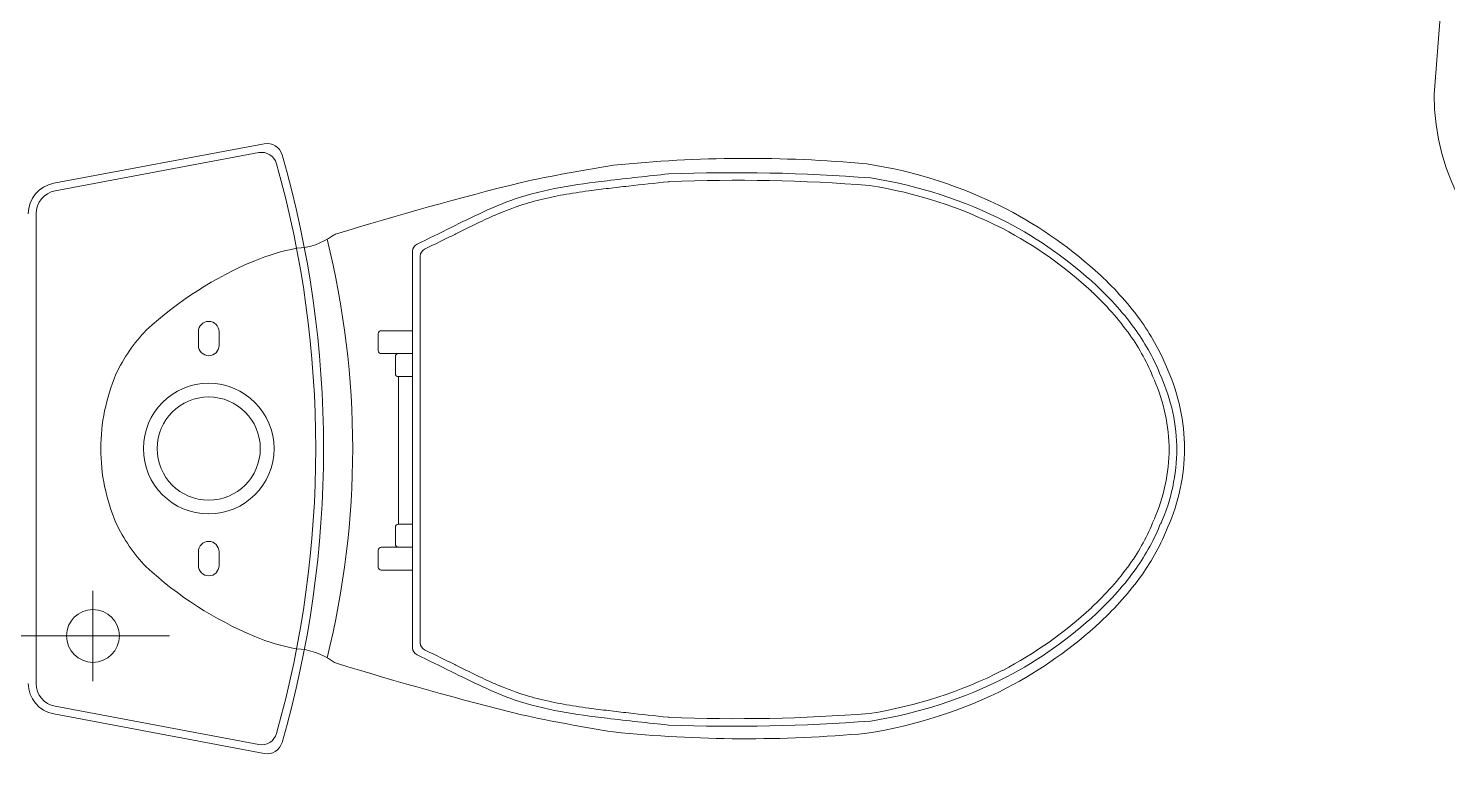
# Model space of a CAD drawing. Header units: millimetres. Extents: x -100356 to 314685, y 446 to 1273965.
# Drawn here: x 46566 to 47474, y 531512 to 531994 of the extents above; entities that cross this region are included whole.
import ezdxf

# ---------------------------------------------------------------- set-up
doc = ezdxf.new("R2010")
doc.units = ezdxf.units.MM
for name, color, linetype, lineweight in [('2nd LEVEL$0$2nd LEVEL$0$17 vatdung', 6, 'Continuous', 9), ('2nd LEVEL$0$2nd LEVEL$0$A-HAT WALL', 8, 'Continuous', 9), ('2nd LEVEL$0$2nd LEVEL$0$SAN2', 6, 'Continuous', 9), ('@ color hatch', 7, 'Continuous', 13)]:
    doc.layers.add(name, color=color, linetype=linetype, lineweight=lineweight)

# ---------------------------------------------------------------- blocks, each defined once
blk = doc.blocks.new('2nd LEVEL$0$2nd LEVEL$0$kt02')
at = {"layer": '2nd LEVEL$0$2nd LEVEL$0$17 vatdung'}
for p, q in [((109.7499958037952, 102.7182114173338, 1.666572295379483e-08), (-102.7182797432761, -109.7499318555274, 1.666581249634464e-08)), ((238.1588064632815, 29.60258938831976, 4.94295641877623e-07), (128.7206965844671, 104.4813461611266, 5.744909200124711e-08)), ((244.710051528411, 31.14479262571695, 5.061674875186169e-07), (131.5284054811345, 108.584917961467, 5.437778062545012e-08)), ((123.6462268198666, -30.30488755866827, 3.648770897420473e-07), (129.8689879024023, -24.08213035016524, 3.648770871195249e-07)), ((139.2031266206468, -24.08213325565157, 3.869997843670362e-07), (139.2031266206468, -24.08213325565157, 3.869997843670362e-07)), ((132.9803626325156, -39.63902918239182, 4.091224881708536e-07), (139.2031237150659, -33.4162719738888, 4.091224855483312e-07)), ((123.646223914242, -39.63902627694188, 3.869997909233423e-07), (123.646223914242, -39.63902627694188, 3.869997909233423e-07)), ((-115.7957794938266, -53.72297909625922, -1.471176327306339e-07), (-20.92074564722134, -148.5980720082807, 3.026062364885386e-07)), ((263.2451555846346, -84.59157748978032, 8.24402344145567e-07), (173.0660448702693, -174.7706320622674, 8.244023821506207e-07)), ((264.4381194742018, -90.31358352469397, 8.407914127496236e-07), (176.5235294611484, -178.2281188056513, 8.407914498003897e-07)), ((-75.92807551880833, -134.4559226315541, 1.387161535748149e-07), (-35.06286077859113, -93.59073333238484, 1.387161363526157e-07)), ((202.6874467000598, -114.0318873549841, 7.506515586848991e-07), (210.2939175356732, -106.4254212548476, 7.506515554792385e-07)), ((213.0599060694076, -106.4254221158844, 7.572071819564254e-07), (220.8392463990167, -114.2047672885965, 7.940825841687578e-07)), ((202.6874458391103, -116.7978758887257, 7.572071863278201e-07), (210.4667861687049, -124.5772210614305, 7.940825885400984e-07)), ((220.8392463990167, -114.2047672885965, 7.940825841687578e-07), (227.2355928923062, -120.601117764003, 8.244023593214158e-07)), ((30.30481058146688, -123.6462456864465, 3.648771290798295e-07), (24.08204949893116, -129.8690028949495, 3.648771317023519e-07)), ((39.63894929975504, -123.6462485918964, 3.869998263273408e-07), (39.63894929975504, -123.6462485918964, 3.869998263273408e-07)), ((200.0943267993571, -132.1836863005301, 7.875269652685992e-07), (207.7007976349269, -124.57722020043, 7.875269620629115e-07)), ((210.4667861687049, -124.5772210614305, 7.940825885400984e-07), (216.8631326619943, -130.973571536837, 8.244023636927835e-07)), ((210.4667861687049, -124.5772210614305, 7.940825885400984e-07), (216.8631326619943, -130.973571536837, 8.244023636927835e-07)), ((-108.5849998457707, -131.5283378804888, 5.437788181872805e-08), (-31.1449449724023, -244.7100321388571, 5.06167603774824e-07)), ((-104.4814262974978, -128.7206315385847, 5.744919028184301e-08), (-29.60273765645979, -238.1587880338484, 4.9429575472293e-07)), ((39.63894639413047, -132.98038731017, 4.091225275086087e-07), (33.41618531159475, -139.2031445186731, 4.091225301311311e-07)), ((133.3005855829833, -201.7433736065868, 7.940826210610136e-07), (200.0943259383639, -134.9496748343008, 7.94082592911466e-07)), ((200.0943259383639, -134.9496748343008, 7.94082592911466e-07), (206.4906724316534, -141.3460253097073, 8.244023680641511e-07)), ((24.08204659335024, -139.2031416131867, 3.869998328836469e-07), (24.08204659335024, -139.2031416131867, 3.869998328836469e-07)), ((83.76693016613717, -264.0696911723644, 8.24402419784796e-07), (173.1215574427624, -174.715119524335, 8.244023821272291e-07)), ((89.48893545832834, -265.2626586242332, 8.407914864801418e-07), (176.5790420336416, -178.1726062677189, 8.407914497769167e-07)), ((112.3827942943753, -204.3364835406173, 7.506515967428348e-07), (104.7763234587765, -211.942949640732, 7.506515999485225e-07)), ((115.1487828281533, -204.3364844016105, 7.572072232200488e-07), (122.9281231577625, -212.1158295743226, 7.940826254323541e-07)), ((122.928126213621, -209.3498388456865, 7.875269977894873e-07), (130.5345970492053, -201.7433727455864, 7.875269945837996e-07)), ((133.3005855829833, -201.7433736065868, 7.940826210610136e-07), (139.6969320762728, -208.1397240819933, 8.244023962136716e-07)), ((104.7763225977833, -214.7089381745027, 7.572072275914164e-07), (112.5556629273924, -222.4882833472147, 7.940826298037218e-07)), ((122.9281231577625, -212.1158295743226, 7.940826254323541e-07), (129.3244696510519, -218.5121800497291, 8.244024005850392e-07)), ((122.9281253526278, -212.1158273794572, 7.940826254323541e-07), (129.3244718459173, -218.5121778548637, 8.244024005850392e-07)), ((112.5556629273924, -222.4882833472147, 7.940826298037218e-07), (118.9520094206819, -228.8846338226213, 8.244024049564069e-07))]:
    blk.add_line(p, q, dxfattribs=at)
at = {"layer": '2nd LEVEL$0$2nd LEVEL$0$17 vatdung', "extrusion": (8.122719349977272e-09, 1.47776375376491e-08, 1), "elevation": 0.0001982814837516334}
blk.add_lwpolyline([(1149.58542133594, -829.9053760093988), (1327.760115994706, -622.6758994356672), (1004.012795483823, -298.2423670959136), (796.4065262322385, -475.977886185104)], dxfattribs=at)
at = {"layer": '2nd LEVEL$0$2nd LEVEL$0$17 vatdung'}
for centre, radius in [((81.64258660699124, -81.64263743441552, 3.86999808625328e-07), 41.80147430025218), ((81.64258660699124, -81.64263743441552, 3.86999808625328e-07), 33.00116392125173), ((-55.49546814869973, -114.0233279819586, 1.387161449637017e-07), 16.90539723547833)]:
    blk.add_circle(centre, radius, dxfattribs=at)
for centre, radius, start, end in [((120.2975698945083, 92.1706307601271, 6.6663026128611e-08), 19.8887026299745, 55.61963743993962, 134.9999821649347), ((120.2975698945083, 92.1706307601271, 6.6663026128611e-08), 14.91652697248088, 55.61963743993962, 134.9999821649347), ((232.5433886700484, 21.39544578756613, 5.004382646295964e-07), 9.944351314987248, 330.6783638780835, 55.61963743993962), ((239.0946337350033, 22.93764902513067, 5.123101102698043e-07), 9.944351314987248, 331.0680383369291, 55.61963743993962), ((-346.789290034867, 346.7895059320726, -1.64384048147379e-06), 679.3769449001643, 298.9319259937074, 331.0680383369291), ((-346.789290034867, 346.7895059320726, -1.64384048147379e-06), 674.4047692426706, 299.3216004517615, 330.6783638780835), ((109.0192217553122, -105.3946983199785, 5.08179144570681e-07), 105.6037245480055, 91.1798330192637, 109.8030853328257), ((97.03981916417251, -237.2193543737594, 7.922226806486891e-07), 237.6083802330133, 67.63638409253076, 87.63500423292153), ((119.6645049848885, -120.1599521961107, 5.68404273284986e-07), 123.2043453060065, 112.1352171889293, 134.8370847688635), ((137.2202613940754, -139.5583145440542, 6.559886659099768e-07), 132.0046556850187, 55.51940576895278, 67.63638409253076), ((134.5360558087414, -28.74920116202702, 3.869997863339416e-07), 6.600232784250346, 44.99998216522945, 134.9999821649347), ((134.5360558087414, -28.74920116202702, 3.869997863339416e-07), 6.600232784250346, 314.9999821649347, 44.99998216522945), ((120.1598776977626, -119.6645797916353, 5.684042730762229e-07), 123.2043453060065, 135.1628795614513, 157.8647471410432), ((128.3132947261911, -34.97195837053005, 3.869997889564369e-07), 6.600232784250346, 134.9999821649347, 224.9999821652295), ((241.0379560839356, 1.167425556872331, 5.685132408200138e-07), 43.17850358574933, 227.6522388699518, 260.451887342657), ((128.3132947261911, -34.97195837053005, 3.869997889564369e-07), 6.600232784250346, 224.9999821652295, 314.9999821649347), ((-245.9436892737867, 245.9438423885294, -1.165815105047226e-06), 555.4105204038411, 314.9999821649347, 328.9482289275292), ((232.4159310412069, -50.09130818999256, 6.695659078918804e-07), 8.80031037900046, 62.09365281883295, 80.45188734265703), ((-834.350459188543, -2064.322813389219, 2.915141387776658e-06), 2288.080698541165, 59.01629207126009, 62.09365281883295), ((105.3946304489509, -109.0192873698252, 5.081791460982406e-07), 105.6037245480055, 160.1968789965781, 178.820131310605), ((266.7026401755284, -88.04906423316424, 8.407914117952817e-07), 4.889623122269823, 69.87841378195643, 134.9999821649347), ((267.9539775045414, -93.82944374387444, 8.574571804750863e-07), 4.972175657493624, 70.9574662633518, 134.9999821649347), ((-92.1707056525629, -120.2975125127414, 6.666311567116081e-08), 19.8887026299745, 134.9999821649347, 214.3803268897661), ((237.219293960603, -97.03996684742742, 7.922226215715156e-07), 237.6083802330133, 182.3649600966629, 202.3635802375639), ((211.6769113720657, -107.8084159522332, 7.572071825392654e-07), 1.955849248907929, 44.99998216522945, 134.9999821649347), ((-228.5960429332044, -990.3427699080275, 1.80540540683469e-06), 1056.037245480099, 53.94067125673803, 57.19532149742356), ((-92.1707056525629, -120.2975125127414, 6.666311567116081e-08), 14.91652697248088, 134.9999821649347, 214.3803268897661), ((204.0704405364522, -115.4148820523696, 7.572071857449259e-07), 1.955849248907929, 134.9999821649347, 224.9999821652295), ((34.97187848780595, -128.3133164983083, 3.869998282942191e-07), 6.600232784250346, 44.99998216522945, 134.9999821649347), ((34.97187848780595, -128.3133164983083, 3.869998282942191e-07), 6.600232784250346, 314.9999821649347, 44.99998216522945), ((209.0837914713193, -125.9602148978156, 7.940825891229655e-07), 1.955849248907929, 44.99998216522945, 134.9999821649347), ((28.74911740525567, -134.5360737068113, 3.869998309167415e-07), 6.600232784250346, 134.9999821649347, 224.9999821652295), ((201.4773206357349, -133.5666809979157, 7.94082592328626e-07), 1.955849248907929, 134.9999821649347, 224.9999821652295), ((28.74911740525567, -134.5360737068113, 3.869998309167415e-07), 6.600232784250346, 224.9999821652295, 314.9999821649347), ((-137.3679068614874, -788.0432809447739, 1.435935498011293e-06), 840.021668818196, 39.77472090795604, 50.84742405523501), ((-245.9436892737867, 245.9438423885294, -1.165815105047226e-06), 555.4105204038411, 301.0517354023352, 314.9999821649347), ((-324.1231214108557, -965.4370025904136, 1.45233848189514e-06), 1083.495161195683, 40.50015284018271, 47.28151976884474), ((-349.8531790502893, -989.1946734122248, 1.449659899610724e-06), 1123.369253194102, 40.55279762907868, 47.15596343427858), ((139.5582291161845, -137.2203482774712, 6.559886649246268e-07), 132.0046556850187, 202.3635802375639, 214.4805585609882), ((113.7657881307678, -205.7194782380029, 7.572072238028887e-07), 1.955849248907929, 44.99998216522945, 134.9999821649347), ((131.9175908855832, -203.126367442972, 7.940826216438536e-07), 1.955849248907929, 44.99998216522945, 134.9999821649347), ((-1.167575617451803, -241.0379553571038, 5.685133428950462e-07), 43.17850358574933, 9.548076987548217, 42.34772546002063), ((106.1593172951689, -213.3259443381176, 7.572072270085493e-07), 1.955849248907929, 134.9999821649347, 224.9999821652295), ((124.3111200500134, -210.7328335430648, 7.940826248495141e-07), 1.955849248907929, 134.9999821649347, 224.9999821652295), ((50.09116349712713, -232.4159622259976, 6.695659847307249e-07), 8.80031037900046, 189.5480769875482, 207.9063115111994), ((-22.93779787588574, -239.0946194549033, 5.123102207006203e-07), 9.944351314987248, 214.3803268897661, 298.9319259937074), ((-21.39559055976861, -232.5433753500547, 5.004383716495395e-07), 9.944351314987248, 214.3803268897661, 299.3216004517615), ((2064.323332822169, 834.3491740233876, 2.915140166161645e-06), 2288.080698541165, 207.9063115111994, 210.9836722581437), ((266.6169609873323, -427.0966794267879, 1.443051872198627e-06), 299.2105528860153, 18.0012513711345, 36.14287344406392), ((269.9951040349697, -429.459365053066, 1.456658121349051e-06), 284.4635437529644, 18.0012513711345, 36.14287344406392), ((269.9951040349697, -429.459365053066, 1.456658121349051e-06), 289.3531668752342, 18.0012513711345, 36.14287344406392), ((87.22441475701635, -267.527177915741, 8.407914874345107e-07), 4.889623122269823, 134.9999821649347, 200.1215505480874), ((93.00479348868248, -268.7785188434063, 8.574572542056045e-07), 4.972175657493624, 134.9999821649347, 199.0424980665785), ((282.2454294305498, -418.1623399250384, 1.458917501378229e-06), 281.609932128015, 2.309672058920033, 17.25510633062675), ((990.3429122225934, 228.5954263853782, 1.805404893125579e-06), 1056.037245480099, 212.8046428324573, 216.0592930742122), ((285.364094579505, -420.673361496607, 1.472260335073976e-06), 267.1551443413471, 2.309672058920033, 17.25510633062675), ((285.364094579505, -420.673361496607, 1.472260335073976e-06), 272.0447674636169, 2.309672058920033, 17.25510633062675), ((788.043242668733, 137.3675649664583, 1.435935409352721e-06), 840.0216667117564, 219.1525534714336, 230.2252566331388), ((361.3528822895023, -414.161773223037, 1.636927103096017e-06), 202.4071387170102, 350.7666999337679, 2.080595636455745), ((988.3701965493383, 349.0283271116568, 1.449659812076658e-06), 1123.369266156994, 222.8440174516285, 229.4471832195009), ((964.6125154913316, 323.2982779698577, 1.452338401354911e-06), 1083.49517342631, 222.7184612768281, 229.4998281666793), ((363.1581343093858, -416.7392158035, 1.647314461175408e-06), 189.2673469890658, 350.7666999337679, 2.080595636455745), ((363.1581343093858, -416.7392158035, 1.647314461175408e-06), 194.1569701113357, 350.7666999337679, 2.080595636455745), ((414.6414452283498, -423.6918947823942, 1.785812663590715e-06), 137.342148754212, 336.7690547947525, 350.2221867744226), ((414.6414452283498, -423.6918947823942, 1.785812663590715e-06), 142.2317718764819, 336.7690547947525, 350.2221867744226), ((413.7053967712127, -421.2318357430486, 1.777763599782587e-06), 149.6052764430073, 336.7690547947525, 350.2221867744226), ((436.703832027546, -438.3530443644631, 1.87285054769064e-06), 111.3795496367857, 314.9999821649347, 339.0254616407643), ((436.703832027546, -438.3530443644631, 1.87285054769064e-06), 116.2691727590555, 314.9999821649347, 339.0254616407643), ((436.140267485287, -436.1405125958408, 1.866270962778879e-06), 123.2043453060065, 314.9999821649347, 339.0254616407643), ((427.0965398546541, -266.6172004675973, 1.443051804566177e-06), 299.2105528860153, 233.8570908864207, 251.9987129585896), ((428.6347399400838, -270.8198279106145, 1.456658054491968e-06), 289.3531668752342, 233.8570908864207, 251.9987129585896), ((428.6424935631076, -270.8011428631507, 1.456632146065305e-06), 284.4837103308947, 233.8776855062328, 251.9983907795493), ((437.5283154653007, -437.5285614400054, 1.87285054734318e-06), 111.3795496367857, 290.9745026889603, 314.9999821649347), ((436.140267485287, -436.1405125958408, 1.866270962778879e-06), 118.2321696485128, 290.9745026889603, 314.9999821649347), ((436.140267485287, -436.1405125958408, 1.866270962778879e-06), 123.2043453060065, 290.9745026889603, 314.9999821649347), ((419.848726815515, -286.1888129853251, 1.472260278396819e-06), 267.1551443413471, 252.7448579988847, 267.6902922708088), ((422.8671796183917, -415.4661655133532, 1.78581266012406e-06), 137.342148754212, 279.7777775551456, 293.2309095353986), ((418.1621906232467, -282.2456633486509, 1.458917444097525e-06), 281.609932128015, 252.7448579988847, 267.6902922708088), ((419.848726815515, -286.1888129853251, 1.472260278396819e-06), 272.0447674636169, 252.7448579988847, 267.6902922708088), ((415.9145326908038, -363.982850265762, 1.647314438940996e-06), 189.2673469890658, 267.9193686933028, 279.2332643962625), ((421.2316045995103, -413.7056326002712, 1.777763596610754e-06), 149.6052764430073, 279.7777775551456, 293.2309095353986), ((422.8671796183917, -415.4661655133532, 1.78581266012406e-06), 142.2317718764819, 279.7777775551456, 293.2309095353986), ((414.1615746721072, -361.3531137169921, 1.636927080840355e-06), 202.4071387170102, 267.9193686933028, 279.2332643962625), ((415.9145326908038, -363.982850265762, 1.647314438940996e-06), 194.1569701113357, 267.9193686933028, 279.2332643962625)]:
    blk.add_arc(centre, radius, start, end, dxfattribs=at)
at = {"layer": '2nd LEVEL$0$2nd LEVEL$0$17 vatdung', "extrusion": (-8.12271934997729e-09, -1.477763753764912e-08, -0.9999999999999998)}
blk.add_ellipse((972.9959737845202, -652.94163109683, 0.0002000270452855142), major_axis=(176.5894475514125, -176.9637449125825, 1.180719556995485e-06), ratio=0.7499999999999791, start_param=0, end_param=3.141592653589793, dxfattribs=at)
at = {"layer": '2nd LEVEL$0$2nd LEVEL$0$17 vatdung'}
for points in [[(268.3847364147368, -83.45788066911337, 8.338966225321582e-07), (291.3610718778655, -91.33666480930697, 9.070258546074598e-07), (333.2296971342294, -107.3539267425076, 1.044220284736157e-06), (383.0729239239299, -140.7169129875838, 1.241426040232983e-06), (414.0435702546674, -165.5319782375955, 1.373642894998537e-06)], [(82.63323014568596, -269.2092712967496, 8.338967008151871e-07), (90.5119999817689, -292.1856116648414, 9.070259392532105e-07), (106.5292358492734, -334.0542468928688, 1.044220380276703e-06), (139.8921910639037, -383.8974944530637, 1.241426142718955e-06), (164.7072370328387, -414.8681562326383, 1.373643000078707e-06)]]:
    blk.add_spline(points, degree=3, dxfattribs=at)
for points, knots in [([(269.5762491267524, -89.1293623028323, 8.50162504566573e-07), (274.2651795100537, -90.7477850462019, 8.65111462696399e-07), (278.9596627991123, -92.36562957341084, 8.8007221125605e-07), (286.0196418133564, -94.77621104494028, 9.025182372024996e-07), (288.3758458950615, -95.57678673120972, 9.100000711058441e-07), (293.0900599724409, -97.1688873457897, 9.249465680085658e-07), (295.4436280870432, -97.96020684924588, 9.324002165032592e-07), (302.4789183390822, -100.3477905501277, 9.54733221330173e-07), (307.1351920274756, -101.9578580253001, 9.695849776574297e-07), (315.1973996514571, -104.9491197392781, 9.95782631230764e-07), (318.634330760673, -106.2919619568202, 1.007111096799375e-06), (324.9590589116997, -108.9606025451285, 1.028426138838359e-06), (327.8609294486814, -110.2666618868898, 1.038399287481767e-06), (335.2621693967958, -113.8771399838952, 1.064497988169637e-06), (339.7158125834831, -116.3340417163927, 1.080876562946858e-06), (348.4778679335141, -121.6198301436816, 1.114171139029654e-06), (352.7840464325855, -124.4475493386853, 1.131079079289368e-06), (361.482077259483, -130.4976254026624, 1.166033339038001e-06), (365.8688897476532, -133.7320207915036, 1.184096246007902e-06), (373.6065620328445, -139.6203013455233, 1.216390906383011e-06), (376.9712644530227, -142.2435550503433, 1.230582868780137e-06), (383.6823961086338, -147.5220875070954, 1.258999386700451e-06), (387.0217745363625, -150.1727592656389, 1.273196312250133e-06), (397.0090323725308, -158.1494156382978, 1.315772308274296e-06), (403.6260345261253, -163.5000688217551, 1.344136663691017e-06), (410.4714612528915, -169.0376999246146, 1.373485558153786e-06), (410.6939228047122, -169.2176633830095, 1.374439339466639e-06), (410.916392877305, -169.3976337343265, 1.375393157311279e-06)], [2.996357804359107, 2.996357804359107, 2.996357804359107, 2.996357804359107, 17.97034384960299, 17.97034384960299, 25.44540177005176, 25.44540177005176, 32.92045969050054, 32.92045969050054, 47.87057553139808, 47.87057553139808, 59.21963872962274, 59.21963872962274, 69.11974788384038, 69.11974788384038, 84.9607785204796, 84.9607785204796, 100.8018091571188, 100.8018091571188, 117.3611750300181, 117.3611750300181, 130.236277339094, 130.236277339094, 143.1113796481698, 143.1113796481698, 168.8615842663215, 168.8615842663215, 169.7264916158527, 169.7264916158527, 169.7264916158527, 169.7264916158527]), ([(88.30471103765012, -270.4007875395619, 8.501625809615723e-07), (89.92313086190552, -275.0897189304087, 8.651115403854478e-07), (91.54097246653691, -279.784203226649, 8.800722902416961e-07), (93.95154954283498, -286.844183741603, 9.025183181475972e-07), (94.75212376218406, -289.200388321733, 9.100001527065588e-07), (96.34422144187556, -293.9146033903162, 9.249466509250682e-07), (97.13553948007757, -296.2681719975662, 9.324003000781434e-07), (99.52311880102206, -303.3034637360688, 9.54733306863777e-07), (101.1331833773875, -307.95973842682, 9.695850644748103e-07), (104.1244400721916, -316.0219479129955, 9.957827201852697e-07), (105.4672801500419, -319.458879858219, 1.007111186636394e-06), (108.135916800893, -325.7836096705723, 1.028426230216219e-06), (109.4419743360486, -328.6854810206714, 1.038399379532157e-06), (113.0524478252919, -336.0867232165619, 1.064498081817627e-06), (115.5093467851402, -340.5403679327937, 1.080876657436324e-06), (120.7951297574764, -349.3024265736021, 1.11417123498423e-06), (123.6228462716099, -353.6086068330987, 1.131079175866953e-06), (129.6729169205792, -362.3066414264831, 1.166033436731528e-06), (132.9073095783242, -366.6934559283109, 1.184096344187125e-06), (138.7955853152234, -374.4311318792679, 1.216391005341667e-06), (141.4188369252806, -377.7958359326149, 1.230582968051233e-06), (146.6973652040033, -384.5069708743758, 1.258999486575339e-06), (149.3480348836019, -387.8463509522844, 1.273196412415262e-06), (157.3246850385476, -397.8336137544393, 1.315772409286756e-06), (162.6753341025324, -404.4506192391345, 1.344136765237203e-06), (168.2129609436961, -411.2960494134095, 1.373485660251098e-06), (168.3929242635932, -411.5185110772509, 1.374439441581841e-06), (168.5728944764414, -411.7409812618789, 1.375393259444424e-06)], [2.996357804369778, 2.996357804369778, 2.996357804369778, 2.996357804369778, 17.97034384960299, 17.97034384960299, 25.44540177005176, 25.44540177005176, 32.92045969050054, 32.92045969050054, 47.87057553139808, 47.87057553139808, 59.21963872962274, 59.21963872962274, 69.11974788384038, 69.11974788384038, 84.9607785204796, 84.9607785204796, 100.8018091571188, 100.8018091571188, 117.3611750300181, 117.3611750300181, 130.236277339094, 130.236277339094, 143.1113796481698, 143.1113796481698, 168.8615842663215, 168.8615842663215, 169.7264916158527, 169.7264916158527, 169.7264916158527, 169.7264916158527])]:
    blk.add_open_spline(points, degree=3, knots=knots, dxfattribs=at)
blk = doc.blocks.new('2nd LEVEL$0$2nd LEVEL$0$A$C5C873720')
at = {"layer": '2nd LEVEL$0$2nd LEVEL$0$A-HAT WALL'}
blk.add_blockref('2nd LEVEL$0$2nd LEVEL$0$kt02', (0, 0), dxfattribs=at)

msp = doc.modelspace()

# ---------------------------------------------------------------- hatches: boundary and pattern name
at = {"layer": '@ color hatch', "ltscale": 0.5}
h = msp.add_hatch(dxfattribs=at)
h.set_pattern_fill('CROSS', color=139, scale=300)
h.set_pattern_definition([(0, (403133.1360193419, 611737.2349719522), (75, 75), [37.5, -112.5]), (90, (403151.8860193419, 611718.4849719522), (-74.99999999999999, 75), [37.5, -112.5])])
edge = h.paths.add_edge_path()
edge.add_line((89436.41709658997, 521620.8453593897), (87938.48235613159, 521231.1742295966))
edge.add_arc((86679.68343367339, 526070.1230072558), 4999.999999999264, 219.0014867065798, 284.5816716310036, ccw=False)
edge.add_line((82794.0352754882, 522923.4202264415), (81729.2710505087, 522923.4202264415))
edge.add_line((81729.2710505087, 522923.4202264415), (79041.02479783299, 532423.4178103965))
edge.add_line((79041.02479783299, 532423.4178103965), (42090.75543612409, 532423.4178103965))
edge.add_line((42090.7554361241, 532423.4178103965), (42090.80499125597, 532512.6047125595))
edge.add_arc((42490.80492951057, 532512.3824596365), 400.0000000000508, 90.39875409708452, 179.968164612199, ccw=False)
edge.add_line((42488.02112322329, 532912.3727725475), (76917.82862226438, 533151.9933620731))
edge.add_arc((76941.99378300538, 529679.8299968787), 3472.247455120651, 7.678331574966876, 90.39875409707878, ccw=False)
edge.add_line((80383.10837459184, 530143.761842264), (80769.82105241953, 527418.7648844988))
edge.add_arc((87700.50644836888, 528402.3197105001), 7000.127152657728, 188.0770856720448, 284.3581726426067)
edge = h.paths.add_edge_path()
edge.add_arc((87695.42396088385, 528401.5176587474), 3494.982392217105, 188.0757745180814, 235.93068043314912, ccw=False)
edge.add_line((84235.10080474713, 527910.5333646896), (83848.38812691938, 530635.5303224549))
edge.add_arc((76917.82862226466, 529651.9933620733), 6999.999999999753, 8.077085672045449, 90.0000000000019)
edge.add_line((76917.82862226442, 536651.9933620731), (76917.56209183733, 536667.4240833559))
edge.add_line((76917.56209183733, 536667.4240833559), (84112.83309945445, 536955.0934179454))
edge.add_line((84112.83309945445, 536955.0934179454), (85737.55052089637, 525506.4125630904))
edge = h.paths.add_edge_path()
edge.add_line((85737.68835644277, 525506.3918420575), (102351.4454624854, 529522.8423933522))
edge.add_line((102351.4454624854, 529522.8423933522), (109839.3445053273, 531263.3503485854))
edge.add_line((109839.3445053273, 531263.3503485854), (116045.9014923957, 533026.5895109922))
edge.add_line((116045.9014923957, 533026.5895109922), (118019.9537081746, 526826.3637333594))
edge.add_arc((119619.6628507639, 529939.389698415), 3499.999999999136, 216.3524948346986, 242.80245899708592, ccw=False)
edge.add_arc((111163.1147119991, 523715.5007552655), 6999.999999996357, 36.35249483465252, 102.7523131960873)
edge.add_line((109617.9570264048, 530542.8346219076), (88525.6975026797, 525000.3528360141))
edge.add_arc((87703.24956619726, 528402.349219283), 3499.999999999753, 235.8342466810172, 283.59074592841307, ccw=False)
edge = h.paths.add_edge_path()
edge.add_line((118016.9483804641, 526825.3409075359), (137345.3674876983, 533030.2980131368))
edge.add_line((137345.3674876983, 533030.2980131368), (137832.9650822176, 532765.5220722668))
edge.add_line((137832.9650822176, 532765.5220722667), (120689.4852287148, 526606.9011268471))
edge.add_arc((119617.6968903851, 529951.9454292522), 3512.556281005599, 242.88861355448068, 287.76602013383024, ccw=False)
edge = h.paths.add_edge_path()
edge.add_line((97071.04676677175, 507765.1966983163), (96437.5950026257, 506959.2908646603))
edge.add_line((96437.5950026257, 506959.2908646603), (94736.3795191504, 508296.4668772862))
edge.add_arc((90719.59838850446, 503186.1372059011), 6500.000000134758, 51.83222342958886, 89.94552565730741)
edge.add_line((90725.77830571953, 509686.134268237), (89937.7828422947, 509686.134268237))
edge.add_line((89937.7828422947, 509686.134268237), (89937.78284235676, 510323.3297056261))
edge.add_line((89937.78284235676, 510323.3297056261), (93816.47426606352, 510323.3297056261))
edge.add_line((93816.47426606352, 510323.3297056261), (97071.04676677175, 507765.1966983163))
edge = h.paths.add_edge_path()
edge.add_line((79665.12967866861, 509835.3456129305), (80607.32094722106, 510323.3297052232))
edge.add_line((80607.32094722106, 510323.3297052232), (84937.78284229756, 510323.3297054101))
edge.add_line((84937.78284229756, 510323.3297054101), (84937.78284232352, 509723.3297054093))
edge.add_line((84937.78284232352, 509723.3297054093), (84791.23631615126, 509725.417757705))
edge.add_arc((84720.99482065636, 504795.6335855759), 4930.284560901516, 89.1836825342534, 127.1872254183928)
edge.add_line((81741.0247978324, 508723.4172500022), (80241.0247978324, 508723.4172500022))
edge.add_line((80241.0247978324, 508723.4172500022), (79665.12967866861, 509835.3456129305))
edge = h.paths.add_edge_path()
edge.add_line((91554.12393892846, 502708.4596272468), (85096.37468669545, 502708.4596272468))
edge.add_arc((85096.37468669539, 497708.4596272466), 5000.000000000175, 89.99999999999933, 96.86689803700875)
edge.add_line((84498.55836202383, 502672.5925466957), (82274.94700932717, 502404.8093934366))
edge.add_arc((82696.5315840002, 498932.5763338683), 3497.732976309268, 96.92273787894665, 140.0103766651834)
edge.add_line((80016.70553522701, 501180.3904547151), (79997.84024625899, 501152.1648820118))
edge.add_arc((80247.25841450835, 500985.4598210595), 299.9999999999886, 146.2421920089721, 281.3066389682706)
edge.add_line((80306.07634507834, 500691.2822368633), (81150.45971891475, 500860.108433436))
edge.add_line((81150.45971891475, 500860.108433436), (91589.80447458742, 502110.5890188023))
edge.add_arc((91554.12393892846, 502408.4596272468), 300.0000000000119, 276.8306492592316, 450)
h.paths.add_polyline_path([(73941.79359526366, 501126.3996667875), (75241.79359526355, 501126.3996667875), (75241.79359526355, 507544.3907764651), (73941.79359526355, 507544.3907764651)])
edge = h.paths.add_edge_path(flags=17)
edge.add_line((40779.51301659742, 501121.8494100659), (42692.5518764081, 501123.4329474772))
edge.add_arc((53136.53107315161, 502117.5537154353), 10491.18570816936, 185.4373749015582, 270.0199407326778)
edge.add_line((53140.18233555234, 491626.368642643), (67813.77533949964, 491626.368642643))
edge.add_arc((67287.2916141331, 491027.5145004929), 797.3778255295434, -40.56889931432357, 48.67962134484401, ccw=False)
edge.add_arc((65268.98842760285, 492825.0837575894), 3500.000000000181, 269.93668688141946, 318.56590344650164, ccw=False)
edge.add_line((65265.12085006368, 489325.0858944693), (50841.77155236195, 489341.0240247106))
edge.add_arc((50846.7314209481, 492844.4210051248), 3503.400491332957, 234.4519656234852, 269.918884628646, ccw=False)
edge.add_line((48809.90597394166, 489993.9548851544), (42103.13086189661, 494789.4881302398))
edge.add_arc((44138.86401757626, 497636.5551331159), 3499.999999999891, 180, 234.4341633763456, ccw=False)
edge.add_line((40638.86401757638, 497636.5551331159), (40779.51301659742, 501121.8494100659))
edge = h.paths.add_edge_path()
edge.add_line((27372.83717510086, 515162.9153750066), (27196.60972214973, 510021.1920555928))
edge.add_line((27196.60972214973, 510021.1920555927), (29828.17622807883, 508257.7411276089))
edge.add_line((29828.17622807883, 508257.7411276089), (29796.31244695448, 507297.7850457795))
edge.add_line((29796.31244695448, 507297.7850457795), (35957.23296109464, 507270.2374234915))
edge.add_line((35957.23296109464, 507270.2374234915), (35974.31301791942, 504309.1371122743))
edge.add_line((35974.31301791942, 504309.1371122743), (35929.46099784114, 496299.1583750647))
edge.add_line((35929.46099784114, 496299.1583750647), (36078.37729873909, 490697.8795916096))
edge.add_line((36078.37729873909, 490697.8795916096), (36004.42971856257, 487696.4086664193))
edge.add_line((36004.42971856257, 487696.4086664193), (36054.20632055977, 485829.2950132075))
edge.add_line((36054.20632055977, 485829.2950132075), (72941.97586984938, 485774.8382270295))
edge.add_line((72941.97586984937, 485774.8382270295), (72941.97586984937, 491323.3442839534))
edge.add_line((72941.97586984937, 491323.3442839534), (71061.59820766379, 488875.0294890621))
edge.add_arc((64850.80312188458, 493645.1025074827), 7831.192259075477, 273.06104795365746, 322.4746790404605, ccw=False)
edge.add_line((65268.98842760297, 485825.0837575893), (50837.9039748226, 485841.0261615906))
edge.add_arc((50845.63704970269, 492841.0154144287), 6999.993524303777, 234.4341464026013, 269.936703849529, ccw=False)
edge.add_line((46774.17281798203, 487146.8878824784), (40067.39770565705, 491942.4211277639))
edge.add_arc((44138.86401627649, 497636.555132481), 6999.999998727482, 177.6276669867501, 234.4341633763442, ccw=False)
edge.add_line((37144.86347583791, 497926.3074793735), (37422.62485432746, 504627.5239867584))
edge.add_arc((33909.28826873563, 504508.0571201868), 3515.36716373504, 1.947525017635709, 89.89839567274701)
edge.add_arc((34399.46405272418, 515034.5361257405), 7027.799549573174, 178.9532999258249, 266.05142583584296, ccw=False)
edge = h.paths.add_edge_path(flags=17)
edge.add_line((32240.89168058556, 513417.6179930803), (32240.89168058556, 512245.4654582565))
edge.add_arc((34372.76763035257, 515031.3559150803), 3508.002380645896, 232.5753231733549, 269.9784317178729)
edge.add_line((34371.44708660739, 511523.3537829855), (42098.08250748005, 511523.3537829855))
edge.add_line((42098.08250748005, 511523.3537829855), (42098.08250748005, 513423.415117143))
edge.add_line((42098.08250748005, 513423.4151171431), (32240.89168058556, 513417.6179930803))
h.paths.add_polyline_path([(27674.14049410348, 527016.5163353699), (27686.99932180362, 527215.4012408063), (27259.68723729363, 527243.0289406403), (26871.54416097391, 528640.395280446), (26469.22147353185, 532762.1468678636), (26469.22147353185, 559295.0261272818), (25866.13472104159, 559191.9470268354), (26203.51330048817, 551702.1356839973), (26288.13492041901, 538646.21832502), (25993.28912159555, 535582.0883531683), (26674.45693019754, 528603.5992318147), (27105.00670549337, 527052.6121653989)])

# ---------------------------------------------------------------- block references
at = {"layer": '2nd LEVEL$0$2nd LEVEL$0$SAN2', "extrusion": (1.063071011950038e-08, -4.403385298238082e-09, 1), "rotation": 45.00002783801549}
msp.add_blockref('2nd LEVEL$0$2nd LEVEL$0$A$C5C873720', (46565.6671151776, 531725.0661994012, -0.001778983409829667), dxfattribs=at)

doc.saveas('drawing.dxf')
